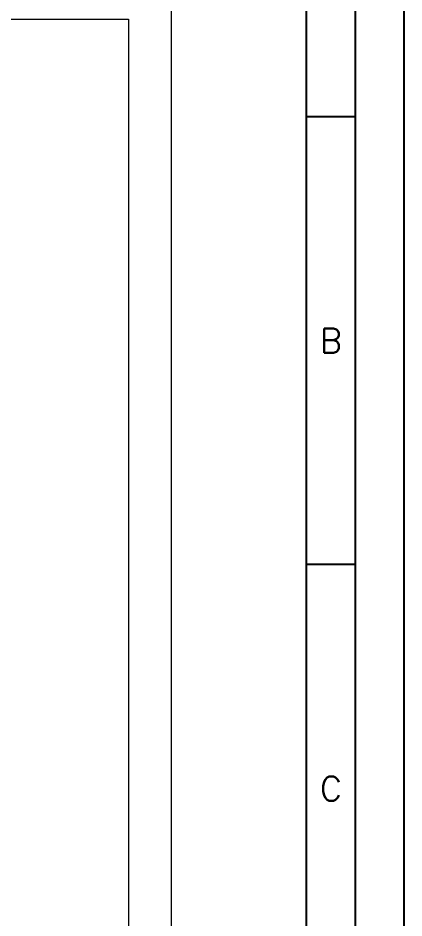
# Model space of a CAD drawing. Header units: millimetres. Extents: x 7130 to 65072, y -4915 to 15466.
# Drawn here: x 62355 to 65072, y 5942 to 12284 of the extents above; entities that cross this region are included whole.
import ezdxf
from ezdxf.enums import TextEntityAlignment as Align

# ---------------------------------------------------------------- set-up
doc = ezdxf.new("R2010")
doc.units = ezdxf.units.MM
doc.header["$LTSCALE"] = 0.3
doc.layers.get('0').update_dxf_attribs({"linetype": 'CONTINUOUS'})
doc.layers.add('CIENKA', color=1, linetype='CONTINUOUS')
doc.layers.add('GRUBA', color=7, linetype='CONTINUOUS')
doc.styles.add('ROMANS', font='romans', dxfattribs={"width": 0.8, "oblique": 10, "height": 2.799999999999999})

msp = doc.modelspace()

# ---------------------------------------------------------------- linework, layer by layer
at = {"lineweight": 9}
msp.add_lwpolyline([(53294.86581931036, 12767.51388343686), (53294.86581931036, 85.61388343683211), (63436.47295024066, 85.61388343683211), (63436.47295024066, 12767.51388343686)], close=True, dxfattribs=at)
at = {"color": 251, "lineweight": 9}
msp.add_lwpolyline([(62287.98296190432, 12276.80121942051), (63133.44296190428, 12276.80121942051), (63133.44296190428, 792.2646480543481), (62287.98296190432, 792.2646480543481)], close=True, dxfattribs=at)
at = {"layer": 'CIENKA'}
for p, q in [((65072.47147690231, 15466.28086850891), (65072.47147690231, -4915.344131491089)), ((64729.34647690231, 11588.96836850891), (64386.22147690231, 11588.96836850891)), ((64729.34647690231, 8432.218368508911), (64386.22147690231, 8432.218368508911))]:
    msp.add_line(p, q, dxfattribs=at)
at = {"layer": 'GRUBA'}
for p, q in [((64729.34647690233, 15123.15586850885), (64729.34647690233, -4572.219131491089)), ((64386.22147690231, -4229.094131491089), (64386.22147690231, 14780.03086850891))]:
    msp.add_line(p, q, dxfattribs=at)

# ---------------------------------------------------------------- texts
at = {"layer": 'CIENKA', "style": 'ROMANS'}
for s, p in [('B', (64557.78397690231, 10010.59336850891)), ('C', (64557.78397690231, 6853.843368508911))]:
    msp.add_text(s, height=171.5625, dxfattribs=at).set_placement(p, align=Align.MIDDLE)

doc.saveas('drawing.dxf')
